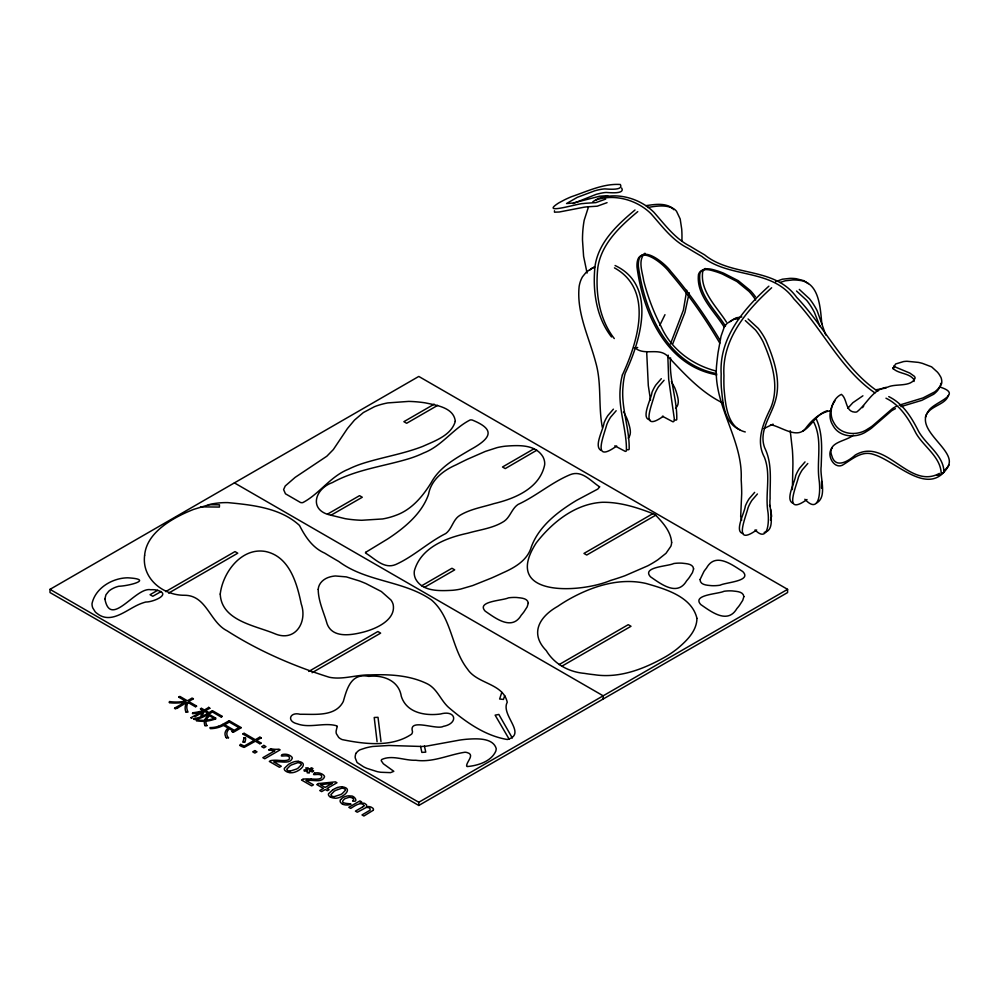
<?xml version="1.0" encoding="UTF-8"?>
<svg xmlns="http://www.w3.org/2000/svg" width="1000" height="1000" viewBox="0 0 1000 1000"><rect width="100%" height="100%" fill="white"/><g stroke="black" fill="none" stroke-linecap="round" stroke-linejoin="round"><path stroke-width="1.5" d="M670.6 357.887C668.65 378.738 677.325 399.025 676.762 419.562A3.1 1.787 60 0 1 675.537 420.125L674.45 419.75L668.675 379.225L667.9 358.025A87.475 50.512 60 0 1 668.15 355.125M686.737 290.3L683.388 310.138L670.438 343.95M210.113 728.475L210.125 728.413A5.012 2.9 0 0 0 209.925 727.6A16.625 9.6 0 0 0 218.35 726.338M949.025 465.062C929.812 499.462 897.225 461.55 873.713 454.487C861.6 450.062 851.787 459.663 842.237 465.288C833.388 469.212 825.8 453.688 832.387 447.887M914.025 381.475L914.05 380.438A4.85 3.575 24.6 0 0 913.263 378.713C908 372.775 898.213 373.837 892.925 368.312L894.562 366.362M689.212 292.725L684.95 312.425L672.788 343.7M674.4 419.65L674 421.163A3.1 1.787 60 0 1 672.775 421.725L662.412 416.238M364.062 805.6C361.175 800.625 353.4 806.875 350.688 808.4L348.8 807.312L359.925 800.888L361.613 801.862L360.05 802.763L364.513 803.312L366.613 804.85L366.425 806.6L368.713 806.562A5.3 3.062 0 0 1 371.262 807.188L372.688 808.075A4.112 2.375 0 0 1 373.225 810.263M169.3 702.475L169.325 702.362A3.738 2.163 0 0 0 169.4 701.538A27.225 15.713 0 0 0 185.688 701.062M892.925 368.312L895.662 363.963L903.55 361.575A29.137 21.5 24.6 0 1 906.988 361.275L918.4 362.388A67.375 49.737 24.6 0 1 922.375 363.35L931.625 366.863L937.475 372.175A35.575 26.25 24.6 0 1 939.163 374.375L940.825 377.15A11.338 8.375 24.6 0 1 941.3 378.425L941.413 378.837A18.762 13.85 24.6 0 1 941.787 382.238L941.762 382.65A8.775 6.475 24.6 0 1 941.462 383.95L938.8 388A46.55 34.362 24.6 0 1 934.737 391.875L922.962 397.938L899.188 405.188M821.513 488.275L821.6 481.312M622.425 374.913C637.5 342.4 654.275 289.962 614.45 267.863M501.812 692.35L499.625 699.013L503.462 699.438L504.725 695.6M664.975 314.688L659.688 325.462M893.25 369.012L894.025 365.913M588.387 207.188L584.212 220.15A133.162 76.875 60 0 0 582.487 239.988L583.6 256.325L587.087 273.087M925.413 417.262C928.238 405.7 945.738 405.325 948.325 395.4M770.475 520.125L771.612 516.188L770.675 509.212M834.95 400.863C830.1 407.65 827.938 417.163 832.525 424.663A33.537 24.762 24.6 0 0 834.7 428.175C842.087 437.75 857.537 437.975 866.975 431.188A75.025 55.375 24.6 0 0 871.488 428.175L891.513 410.85A42.7 31.513 24.6 0 1 895.413 408.7M192.438 713.425L192.463 713.4A2.862 1.65 0 0 0 192.738 712.7M356.325 752.913L356.125 753.188A11.338 6.55 0 0 0 355.637 754.087L355.213 756.175A35.575 20.538 0 0 0 355.225 757.913L357.062 762.525L363.6 766.825A67.375 38.9 0 0 0 366.812 768.337L377.3 771.663A29.137 16.825 0 0 0 380.938 772.275L390.55 772.638L393.837 771.325L383.35 763.775L381.25 760.738A4.85 2.8 0 0 1 381.775 759.5C392.287 754.575 404.738 760.775 415.825 760.263C432.85 762.712 448.575 754.712 464.938 752.237A5.812 3.35 0 0 1 467.337 752.638C475.15 754.837 466.388 761.675 466.6 766.062L467.15 766.562C477.575 765.688 491.05 761.65 495.75 751.263A33.537 19.363 0 0 0 496.225 748.6C492.95 737.375 475.887 738.587 466.475 739.262A75.025 43.312 0 0 0 459.738 740.075L426.912 746.062A42.7 24.65 0 0 1 421.425 746.475L388.925 745.475L372.713 746.462A46.55 26.875 0 0 0 365.775 747.9L360.1 749.762A8.775 5.062 0 0 0 358.825 750.5L358.5 750.738A18.762 10.838 0 0 0 356.325 752.913M340.588 799.638L342.362 798A11.612 6.7 0 0 1 346.737 796.087A6.025 3.475 0 0 1 350.625 795.987C354.613 795.113 358.988 803.112 352.75 800.85M862.5 407.663L863.725 405.962M373.062 810.387L363.875 816.012L362 814.938L370.175 810.113L369.913 808.263A3.887 2.25 0 0 0 367.038 807.463A3.137 1.812 0 0 0 366.05 807.588L357.3 812.212L355.412 811.125L362.638 806.963M847.8 408.263L852.85 402.713L862.913 395.8M554.462 210.763L554.5 212.175L559.263 212L584.312 207.162A38.725 8.488 -20.9 0 1 588.075 206.775L597.225 206.188L607.05 202.65M628.237 438.162C632.238 433.625 629.65 427.062 628.225 422A105.4 60.85 -60 0 0 626.75 418.113L624.575 413.688M675.575 408.275C680.35 403.913 677.675 396.775 676.15 391.525A105.4 60.85 -60 0 0 674.675 387.638L671.388 381.55M730.037 321.65L736.1 317.812L741.825 316.962M853.312 435.188C846.087 441.5 826.462 441.987 831.812 455.775C835.512 469.375 848.688 460.975 855.3 455.025C886.025 436.875 908.875 490.2 939.4 473.4M768.875 286.175C743.725 308.913 718.938 337.85 721.175 374.087A170.613 98.5 -60 0 0 721.325 387.512C722.85 402.388 723.863 422.863 739.675 429.712M771.637 287.762C746.488 310.512 721.712 339.45 723.95 375.688A170.613 98.5 -60 0 0 724.087 389.113C725.588 404.45 726.963 427.638 745.263 431.95M635 210C617.375 224.762 598.688 242 595.062 265.887C592.413 290.163 596.1 317.262 611.525 336.962M637.762 211.6C620.138 226.363 601.45 243.588 597.837 267.488C595.175 291.762 598.862 318.863 614.288 338.562M613.4 409.15L607.837 415.588A24.675 14.25 -60 0 0 604.05 422.887C603.2 429.938 593.525 446.613 601.087 450.438M616.163 410.737L610.6 417.175A24.675 14.25 -60 0 0 606.812 424.487C603.4 437.038 591.763 464.038 616.688 445.988M661.312 378.675L655.763 385.112A24.675 14.25 -60 0 0 651.963 392.413C651.413 398.75 640.413 418.562 649.862 419.812M664.075 380.275L658.525 386.712A24.675 14.25 -60 0 0 654.737 394.012C652.05 404.963 639.388 433.288 663.312 416.287M754.663 492.362L749.1 498.8A24.675 14.25 -60 0 0 745.312 506.1C744.762 512.438 733.763 532.25 743.213 533.5M757.425 493.963L751.875 500.387A24.675 14.25 -60 0 0 748.088 507.7C745.312 518.763 732.8 546.938 756.663 529.975M805.025 461.912L799.475 468.338A24.675 14.25 -60 0 0 795.675 475.65C794.825 482.7 785.15 499.375 792.725 503.2M807.788 463.5L802.237 469.938A24.675 14.25 -60 0 0 798.45 477.25C795.675 488.312 783.162 516.475 807.025 499.525M705.225 268.475L704.562 269.012A17.075 9.862 60 0 0 702.638 272.125C700.125 291.588 716.875 306.875 726.438 322.075M589.212 270.338L591.7 268.425A76.562 44.2 60 0 1 594.712 267.225M944.038 470.575C965.713 454.2 912.775 432.125 928.275 411.4C932.4 402.287 964.725 394.925 940.212 387.137M644.938 253.225C637.513 260.163 642.487 272.15 643.7 280.75C647.712 296.55 653.525 311.9 661.025 326.375C671.05 349.225 692.138 364.762 715.875 370.988M332.663 789.862L328.537 793.787A6.338 3.663 0 0 0 328.425 794.45A5.75 3.312 0 0 0 329.225 796.137L330.1 796.812M195.062 716.688L203.175 711.888A21.662 12.512 0 0 0 201.038 715.175M176.688 708.487L177.587 707.95M177.875 707.775L186.713 702.562A30.013 17.325 0 0 0 185.662 711.35L185.888 711.975M233.425 732.25L241.188 727.763M229.05 720.763L222.587 724.45M536.788 450.225L505.25 468.6L502.488 467L534.087 448.725M212.262 710.725L206.1 714.275A53.087 30.65 0 0 1 201.537 716.562M50 589.35L418.787 376.438L787.588 589.35L787.588 592.55L418.787 805.462L50 592.55L50 589.35L418.787 802.275L787.588 589.35M434.188 404.175L403.875 421.675L406.65 423.275L437.65 405.375M157.725 590.262L150.05 594.7L152.787 596.287L161.137 591.525M165.662 591.625L235 551.587L237.775 553.188L168.625 593.112M327.537 514.113L359.538 495.65L362.3 497.238L331.012 515.225C308.275 510.538 314.625 488.862 332.375 482.587C356.2 469.462 383.675 466.4 409.35 458.575A87.475 50.512 0 0 0 423.713 452.938C441.9 445.962 453.2 428.575 470.075 420A3.1 1.787 0 0 1 472.388 420.087C494.675 429.237 492.612 437.562 470.275 449.75C455.637 458.475 439.588 467.013 431.213 482.638C422.725 496.362 411.712 509.65 396.05 515.262A51.1 29.5 0 0 1 382.663 518.95L361.662 520.275A76.562 44.2 0 0 1 345.238 518.688L331.012 515.225M178.8 696.988L179.675 696.488M195.7 706.75L196.562 706.25M200.463 708.775L201.238 708.325M421.6 585.8L451.95 568.263L454.712 569.862L424.387 587.375M207.05 712.588L207.838 712.138M221.35 716.988L222.2 716.5M308.738 671.45L377.887 631.525L380.65 633.125L312.087 672.712M232.138 731.5L233.113 730.938L229.35 728.763A16.025 9.25 0 0 0 228.4 737.775M242.938 733.875L243.938 733.3M652.938 513.6L583.962 553.425L586.725 555.025L655.713 515.2M260.025 743.75L261.025 743.175M268.8 749.875L270.625 748.825M559.1 664.6L628.25 624.675L631.013 626.275L561.663 666.312M594.462 266.85L586.45 271.938L582.525 276.762A51.1 29.5 60 0 0 579.163 286.288C576.3 312.775 589.188 337.438 595.725 362.463C601.85 383.625 598.162 405.988 602.362 427.45M174.562 708.15L185.438 702.025A31.263 18.05 0 0 1 177 703.012A27.325 15.775 0 0 1 169.737 702.763L169.45 702.7M191.038 717.65L202.013 711.513A29.8 17.212 0 0 1 192.862 713.662L192.562 713.65M773.088 424.15L763.988 428.525M605.688 199.088L595.862 202.625L586.712 203.2A38.725 8.488 -20.9 0 0 582.95 203.6C580 202.925 540.788 215.1 557.1 204.013A17.712 3.887 -20.9 0 1 559.1 202.725L564.7 199.75A31.062 6.812 -20.9 0 1 571.337 196.75C587.075 191.45 603.45 183.35 620.337 184.5C623.9 190.65 608.638 189.137 604.963 188.9A21 4.6 -20.9 0 0 601.462 189.288L599.987 189.55A23.988 5.263 -20.9 0 0 594.738 190.812L577.312 197.338L566.538 203.525L573.138 203.025L599.637 196.225L607.125 195.688A14.3 3.137 -20.9 0 1 608.088 196.513M573.075 203.562L596.1 194.387A23.988 5.263 -20.9 0 1 601.35 193.125L602.825 192.85A21 4.6 -20.9 0 1 606.312 192.463C610 192.7 625.262 194.225 621.688 188.062M775.575 281.688L782.362 279.212L790.075 278.363A104.4 60.275 -60 0 1 796.287 278.725L803.825 280.675L808.35 283.712M827.362 410.75C816.275 413.862 811.825 426.05 802.75 431.213M209.775 708.425L209.275 708.587A12.012 6.938 0 0 0 208.25 709.1L205.538 710.65L207.85 711.95M261.175 738.15L260.438 738.363M779.987 282.5L785.125 280.812L792.837 279.95A104.4 60.275 -60 0 1 799.062 280.312C819.688 282.162 820.25 308.5 821.875 324.125M941.575 473.725L944 472.2C943.637 455.25 926.363 445.15 918.6 431.388C911.65 417.6 903.188 403.6 888.75 396.6M876.188 389.738L886.1 388.05M900.837 406.65L921.862 400.337L933.637 394.263A46.55 34.362 24.6 0 0 937.712 390.4L940.362 386.35A8.775 6.475 24.6 0 0 940.662 385.05L940.688 384.637A18.762 13.85 24.6 0 0 940.662 383.375M282.425 754.613C277.95 757.887 287.85 754.025 289.35 757.163C290.938 760.562 284.95 760.675 282.85 760.562A52.35 30.225 0 0 1 278.913 760.4A19.338 11.162 0 0 0 270.75 760.575M314.637 773.2C310.163 776.475 320.062 772.625 321.562 775.763C323.162 779.15 317.15 779.275 315.062 779.15A52.35 30.225 0 0 1 311.125 779M637.7 347.5L634.35 348.088M831.363 410.575C820.6 412.05 812.05 419.762 805.788 428.162C797.275 439.775 780.987 426.362 770.5 424.7M647.6 207.475C656.125 206.163 665.625 204.35 673.575 208.65A36.15 20.875 -60 0 1 676.525 211.275L680.188 218.988L681.712 229.137A122.062 70.475 -60 0 1 681.9 241.025M645.913 205.675C654.087 204.488 663.213 202.887 670.812 207.05A36.15 20.875 -60 0 1 673.763 209.688M215.475 719.137L215.8 718.075M215.5 719.137L215.538 719.137A2.45 1.412 0 0 0 214.525 719.362M341.75 788.213L335.6 790.413A40.975 23.663 0 0 0 334.237 791.213L330.9 794.675A3.5 2.013 0 0 0 334.1 796.675L340.8 794.488A42.1 24.312 0 0 0 342.163 793.688L345.5 790.212A3.525 2.037 0 0 0 341.75 788.188M194.075 719.438L194.375 719.425A19.387 11.188 0 0 0 202.237 717.4L205.463 715.888A59.025 34.075 0 0 0 207.7 714.712L208.588 715.238M205.15 725.825L205.6 725.775A3.088 1.787 0 0 1 206.938 725.625M816.45 503.038C827.812 497.088 819.562 476.812 821.188 466.25C821.625 449.913 823.2 433.3 815.812 418.013M244 737.65L245.362 737.75M739.05 318.562L733.337 319.413L727.275 323.25A42.425 24.488 60 0 0 724.112 327.475L721.062 336.1L718.062 352.587A368.438 212.725 60 0 0 716.762 363.638C711.963 404.225 743.175 438.638 741.175 479.538A224.475 129.6 60 0 1 741.7 493.512L740.688 516.438L741.663 520.237M186.15 712.212L186.588 712.175A3.812 2.2 0 0 1 188.025 712.062A29.238 16.875 0 0 1 187.7 703.062L188 702.463L195.362 706.75M208.35 504.688L219.475 504.812L219.4 507.075L200.55 506.85M936.787 475.288L940.325 474.85L941.225 473.8C940.875 456.85 923.6 446.75 915.837 432.987C908.888 419.188 900.425 405.2 885.975 398.2M289.962 771.162L296.663 769A42.1 24.312 0 0 0 298.025 768.2L301.363 764.725A3.525 2.037 0 0 0 297.613 762.712L291.462 764.925A40.975 23.663 0 0 0 290.1 765.725L286.762 769.2A3.5 2.013 0 0 0 289.95 771.188M244.5 742.337L243.287 742.212M226.5 737.95L226.537 737.95A1.7 0.975 0 0 0 227.013 737.875A3.95 2.288 0 0 1 228.575 737.725M289.925 772.575C296.438 774.25 311.05 763.3 298.225 761.35M342.362 786.838C355.125 788.65 340.588 799.788 334.062 798.062A6.375 3.675 0 0 1 330.15 796.787M196.475 720.812L196.713 720.85A28.487 16.45 0 0 0 204.4 721.312A24.938 14.4 0 0 0 204.938 725.55M764.163 532.4C776.8 530.3 768.45 507.688 770.113 498.825C769.775 481.525 772.65 463.812 764.587 447.587C758.562 430.975 771.025 416.213 775.325 400.962C781.4 380.588 774.013 359.263 766 340.525A38.737 22.363 60 0 0 763.288 335.6A40.388 23.325 60 0 0 758.263 328.387L748.062 318.975M716.838 374.825C666.375 366.012 642.975 312.7 636.987 267.025C635.9 241.575 663.1 263.263 669.45 272.225C688.375 294.237 705.15 318.163 719.825 343.188M627.413 449.613L627.938 449.738A3.1 1.787 60 0 0 629.163 449.188C629.675 428.162 620.788 407.388 623.062 386.05A87.475 50.512 60 0 1 625.188 373.325C640.588 340.7 657.5 285.438 615.075 265.525M215.463 717.95L215.487 717.962A1.538 0.887 0 0 1 215.062 717.775L208.75 714.137L212.463 711.988L221.038 716.988M716.587 373.612C666.95 364.137 644.45 311.262 638.362 266.225C637.288 240.775 664.475 262.462 670.825 271.438C689.15 292.613 705.238 315.738 719.7 339.7M614.812 445.85L625.175 451.337A3.1 1.787 60 0 0 626.4 450.788C626.9 429.762 618.013 408.988 620.288 387.65A87.475 50.512 60 0 1 622.425 374.925M877.738 391.312C843.162 367.625 825.25 327.163 796.688 297.362C774.425 266.388 732.2 277.262 704.587 254.825A518.275 299.225 60 0 1 690.425 246.412C674.987 238.725 664.925 224.675 653.787 212.15C639.738 198.225 617.038 191.838 598.2 198.588A46.388 26.788 60 0 0 595.462 200.362M874.963 392.912C840.387 369.225 822.475 328.762 793.913 298.962C771.663 267.987 729.425 278.863 701.825 256.413A518.275 299.225 60 0 1 687.65 248.012C672.225 240.312 662.15 226.262 651.025 213.738C636.975 199.812 614.275 193.438 595.425 200.175A46.388 26.788 60 0 0 592.7 201.95M200.463 708.962L203.2 710.487A30.113 17.387 0 0 1 192.738 712.763M222.213 716.312L212.537 710.725M196.588 706.05L188.663 701.525L191.713 699.762A10.325 5.962 0 0 1 192.887 699.175M261.025 742.987L256.613 740.487L259.05 739.075A14.638 8.45 0 0 1 260.425 738.35M178.8 697.188L185.75 701.162M242.938 734.062L254.088 740.45L244.25 746.075L240.512 744.262A6.112 3.525 0 0 1 239.938 745.062M722.725 402.938C700.475 392.05 684.013 373.387 667.25 355.775C658.175 347.225 644.212 356.2 634.85 347.675M234.4 482.887L603.188 695.812L603.188 699.013M214.025 718.375L209.613 715.825A21.962 12.675 0 0 0 206.213 720.188M232.125 731.688L233.113 732.25M174.562 708.35L175.6 708.95M191.012 717.837L191.95 718.388M244.25 733.3L255.312 739.737L258.263 738.025A20.962 12.1 0 0 0 259.85 736.975L260.575 737.45A13.913 8.037 0 0 1 261.15 737.862L261.238 737.938M259.713 743.75L255.375 741.2L244.375 747.3A1.5 0.862 0 0 1 243.762 747.312L241.35 746.325A44.612 25.75 0 0 1 240.037 745.6L239.85 745.475M180.025 696.488L187.413 700.8L190.662 698.913A18.713 10.8 0 0 0 191.988 698.05L193.038 698.525A14.625 8.45 0 0 1 193.375 698.775L193.438 698.838M201.575 708.325L204.4 710L207.037 708.475A18 10.388 0 0 0 208.688 707.387M206.75 712.588L204.55 711.275A20.4 11.775 0 0 0 202.6 715.212A6.562 3.787 0 0 0 201.388 715.413M208.675 707.375L209.862 708.188M799.287 289.4L809.488 298.812A40.388 23.325 60 0 1 814.513 306.025A38.737 22.363 60 0 1 817.225 310.938L825.75 334.988M796.525 291L806.725 300.413A40.388 23.325 60 0 1 811.75 307.613A38.737 22.363 60 0 1 814.463 312.538L819.975 326.45M745.3 320.575L755.487 329.988A40.388 23.325 60 0 1 760.525 337.188A38.737 22.363 60 0 1 763.238 342.113C772.125 362.512 779.775 386.475 770.662 408.15C763.2 423.363 755.537 440.825 764.438 457.325C771.3 474.975 764.862 494.038 768 512.337C769.112 520.95 768.487 543.55 755.037 529.95M804.85 499.25C820.238 515.6 820.512 489.9 819.087 479.85C816.45 460.6 822.825 440.5 813.85 422.262M894.35 366.613L909.8 373.062L914.362 376.312A4.85 3.575 24.6 0 1 915.138 378.038C911.162 387.55 895.65 383.212 887.688 387.15C872.7 388.688 867.175 403.888 856.862 411.887A5.812 4.288 24.6 0 1 854.587 412.1C845.113 411.425 847.438 398.762 841.4 394.375C832 398.65 828.175 413.25 833.625 422.262A33.537 24.762 24.6 0 0 835.8 425.775C843.188 435.35 858.625 435.575 868.075 428.787A75.025 55.375 24.6 0 0 872.588 425.775L892.613 408.45A42.7 31.513 24.6 0 1 896.513 406.3M725.462 326.125C715.5 310.075 697.438 294.237 699.862 273.712A17.075 9.862 60 0 1 701.8 270.6C706.575 266.962 713.037 269.688 718.138 271.137A147.262 85.025 60 0 1 723.675 273.212L738.263 280.688L750.387 290.613A34.413 19.875 60 0 1 755.55 296.962M724.087 326.925C714.112 310.863 696.062 295.038 698.487 274.513A17.075 9.862 60 0 1 700.413 271.4C705.2 267.762 711.65 270.475 716.75 271.938A147.262 85.025 60 0 1 722.3 274.012L736.875 281.488L749 291.413A34.413 19.875 60 0 1 754.163 297.762L755.7 300.062M623.475 412.025L624.012 412.8M509.237 739.312L495.125 715.15L498.837 714.438L512.312 738M226.262 737.7L226.275 737.725A18.1 10.45 0 0 1 225.113 732.7A19.925 11.5 0 0 1 228.1 728.037L223.475 725.375A30.25 17.463 0 0 1 219.488 727.113A18.962 10.95 0 0 1 210.65 728.662M769.5 505.213L769.925 506.55M792.375 489.6L792.925 463.938A224.475 129.6 60 0 0 792.4 449.963L790.225 430.737M650.537 400.2L648.3 385.575L646.712 352.413M424.438 746.087L425.75 752.138L421.863 752.412L420.538 746.312M380.988 741.525L378.013 717.325L374.212 717.487L377.088 741.712M671.637 542.425C670.837 531.487 662.875 522.575 655.512 515.05A8.975 5.188 0 0 0 654.875 514.612L654.3 514.288A12.075 6.975 0 0 0 653.6 513.913C637.25 507.525 620.062 501.987 602.325 502.287C575.312 503.738 552.275 522.238 536.287 542.85C500.8 597.7 580.288 593.263 610.462 580.487A200.55 115.787 0 0 0 625.013 575.712L647.763 565.825A122.062 70.475 0 0 0 657.962 559.712L665.987 553.325L670.837 546.3A36.15 20.875 0 0 0 671.637 542.425M418.787 802.275L418.787 805.462M206.988 725.625A19.925 11.5 0 0 1 205.938 721.15M214.45 719.287A26.862 15.512 0 0 1 206.025 721.225M201.475 716.513A17 9.812 0 0 1 193.713 718.512A3.85 2.225 0 0 1 193.85 719.137M204.55 720.3A23.525 13.587 0 0 1 208.663 715.263M204.662 720.35A23.3 13.45 0 0 1 196.337 719.688M196.325 719.725A2.975 1.713 0 0 1 196.312 720.475M213.988 718.337A21.65 12.5 0 0 1 206.3 720.238M241.188 727.575A458.7 264.825 0 0 1 229.363 720.75M222.575 724.45A28.938 16.712 0 0 1 218.35 726.325M245.625 737.913A30.987 17.887 0 0 1 244.862 742.175M243.875 737.775A31.812 18.375 0 0 1 242.862 741.963M268.837 749.837A16.55 9.562 0 0 0 274.85 750.738L262.838 757.688L264.725 758.775L280.138 749.862L278.925 749.163A13.413 7.738 0 0 1 270.738 748.7M270.837 760.788A4.75 2.75 0 0 0 269.312 761.425L279.462 767.275L281.275 766.237L273.738 761.888A8.738 5.05 0 0 1 275.837 761.762A18.113 10.462 0 0 1 276.6 761.775C281.475 761.35 290.262 764.237 292.325 758.15A6.15 3.55 0 0 0 291.413 756.587L290.338 755.763A11.175 6.45 0 0 0 289.513 755.3L288.962 755.037A6.338 3.65 0 0 0 282.362 754.525M289.9 772.625A6.375 3.675 0 0 1 286.012 771.3L285.087 770.65A5.75 3.312 0 0 1 284.288 768.962A6.338 3.663 0 0 1 284.387 768.3L288.525 764.388A22.662 13.088 0 0 1 293.4 762.013A8.275 4.775 0 0 1 298.225 761.3M309.475 770.8A20.638 11.912 0 0 1 309.363 772.288L309.275 772.987L307.137 772.775A24.725 14.275 0 0 1 307.4 771.95L307.4 770.738A23.062 13.312 0 0 1 304.337 771.175L303.988 769.925L306.038 769.825A19.425 11.213 0 0 1 307.575 769.788L305.725 767.962L308.075 767.85A20.65 11.925 0 0 1 309.125 769.362L310.963 768.088A17.212 9.938 0 0 1 311.5 767.75L313.012 768.625A24.85 14.35 0 0 1 312.113 769.087L310.175 769.987A25.962 14.988 0 0 1 313.65 770.837L312.65 771.963A18.512 10.688 0 0 1 309.45 770.8M303.05 779.388A4.75 2.75 0 0 0 301.512 780.013L311.663 785.875L313.475 784.825L305.95 780.475A8.738 5.05 0 0 1 308.05 780.35A18.113 10.462 0 0 1 308.812 780.362C313.675 779.95 322.463 782.825 324.538 776.75A6.15 3.55 0 0 0 323.625 775.188L322.55 774.362A11.175 6.45 0 0 0 321.725 773.9L321.163 773.637A6.338 3.65 0 0 0 314.575 773.125M302.962 779.175A19.338 11.162 0 0 1 311.075 779.137M332.75 789.912A22.662 13.088 0 0 1 337.537 787.487M337.612 787.562A8.275 4.775 0 0 1 342.362 786.787M352.575 798.15A4.35 2.512 0 0 0 349.125 797.312L345.288 798.538A15.2 8.775 0 0 0 344.475 799.013C338.225 804.237 349.338 803.075 351.025 804.175A6.8 3.925 0 0 1 342.388 804.087M352.788 798.062A3.975 2.288 0 0 1 352.725 800.837M340.575 799.587A6.55 3.775 0 0 0 341.312 803.175L341.775 803.525A9.15 5.288 0 0 0 342.537 803.988M364.15 805.625A4.913 2.837 0 0 1 362.587 806.912M144.625 555.275C141.6 578.362 162.738 595.363 184.4 595.275C206.6 595.15 209.675 622.087 227.05 630.775C258.637 650.987 293.587 666.025 329.312 677.262C342.9 680.025 356.488 674.575 370.175 674.925C389.575 674.188 410.012 675.188 427.688 684.013C437.875 689.412 441.075 701.55 449.888 708.5C466.475 722.5 485.5 735.9 507.312 739.5C527.55 734.038 500.35 715.037 507.238 702.25C503.05 683.125 477.362 684.137 467.587 669.212C451.175 648.425 452.175 617.8 431.488 599.963C403.525 580.487 366.425 582.137 338.725 561.45A518.275 299.225 0 0 1 324.75 553.15C312.425 547.75 305.35 536.812 299.488 525.438C280.587 507.912 252.475 504.975 227.838 502.612A46.388 26.788 0 0 0 211.2 504.087L193.713 509.363A133.162 76.875 0 0 0 173.938 518.775C160.3 526.725 146.1 538.425 144.625 555.275M104.887 598.913C110.525 629.125 135.738 586.512 150.75 589.75A14.3 8.263 0 0 1 155.838 589.913C173.525 593.875 152.525 602.337 145.838 602A38.725 22.363 0 0 0 140.863 603.638C127.238 608.75 111.475 625.15 96.975 613.375A17.712 10.225 0 0 1 95.2 611.825L92.75 607.888A31.062 17.938 0 0 1 92.037 603.55C95.4 587.962 112.475 577.925 127.788 577.812C154.462 579.338 128.95 585.95 118.85 586.25A21 12.125 0 0 0 114.3 587.775L112.812 588.488A23.988 13.85 0 0 0 108.775 591.213L105.962 594.75L104.887 598.913M337.175 726.5L336.2 730.7A20.113 11.612 0 0 0 336.35 733.662L338.663 737.387A13.762 7.95 0 0 0 342.15 739.587C364.4 744.15 391.825 747.562 411.575 734.175A11.538 6.662 0 0 0 412.488 731.587C408.188 717.562 436.688 730.337 443.387 726.35C458.6 723.55 456.3 709.638 440.538 713.988C425.45 716.05 406.538 712.987 401.287 696.287C398.862 680.475 382.987 674.75 368.775 676.375C351.262 672.725 347.013 688.288 343.3 701.488C335.425 717.062 314.75 714.05 300.138 714.287C289.988 711.538 286.25 721.225 297.25 723.825C310.05 728.55 324.3 722.038 336.925 725.888L337.175 726.5M220.238 594.087C221.462 620.625 254.737 625.438 274.525 633.6C295.138 642.613 307.738 622.15 301.225 603.9C296.95 583.175 289.475 556.562 265.637 551.512C241.488 547.075 222.725 572.5 220.238 594.087M696.95 618.4C696.762 631.3 686.363 641.075 677.175 648.825A126.587 73.088 0 0 1 665.9 656.562C644.325 668.863 619.462 678.65 594.188 674.688A104.4 60.275 0 0 1 584.412 673.375C568.925 672.025 554.362 664.175 546.287 650.625C529.388 633.438 539.462 616.625 557.737 606.35A170.613 98.5 0 0 1 568.95 599.325C592.075 586.312 619.462 577.362 646.075 583.475C665.2 589.012 691.762 596.388 696.95 618.4M700.062 579.538C700.013 585.3 707.788 585.262 711.938 585.688A24.675 14.25 0 0 0 720.138 585.188C725.487 582.312 752.487 581.237 742.75 571.55C732.138 564.837 715.413 551.812 706.475 568.1A105.4 60.85 0 0 0 704 571.35L700.062 579.538M318.212 589.338C318.3 601.3 323.875 612.413 327.075 623.763C332.562 638.725 351.887 635.075 363.875 631.975A60.912 35.163 0 0 0 372.062 629.288C382.113 625.425 395.538 617.275 393.2 604.663A34.413 19.875 0 0 0 390.95 600L381.362 591.538L365.962 583.587A147.262 85.025 0 0 0 359.45 580.95L346.325 576.888L335.4 575.975A17.075 9.862 0 0 0 329.812 576.975C324.062 578.488 318.6 583.075 318.212 589.338M528.288 603.188L527.137 606.912L523.9 611.938A105.4 60.85 0 0 1 521.275 615.163C511.962 631.138 495.6 618.288 485.175 611.138C476 601.2 502.85 600.675 508.413 597.863A24.675 14.25 0 0 1 516.638 597.487C520.638 598.025 527.725 597.925 528.288 603.188M693.6 568.862L692.463 572.587L689.225 577.612A105.4 60.85 0 0 1 686.6 580.837C677.288 596.8 660.925 583.962 650.5 576.812C641.3 566.862 668.25 566.388 673.737 563.525A24.675 14.25 0 0 1 681.963 563.162C685.962 563.7 693.037 563.587 693.6 568.862M743.875 596.613L742.738 600.337L739.5 605.363A105.4 60.85 0 0 1 736.875 608.587C727.562 624.55 711.2 611.712 700.775 604.562C691.587 594.625 718.438 594.1 724.013 591.275A24.675 14.25 0 0 1 732.237 590.913C736.237 591.45 743.325 591.337 743.875 596.613M365.613 552.362L365.538 553.05C374.588 558.288 383.925 569.525 395.7 564.538C413.675 556.475 428.162 542.35 445.788 533.525C452.212 528.75 452.925 519.362 460.05 515.262C470.387 509.062 482.562 507.15 493.938 503.625C514.875 498.638 539.775 488.325 544.65 464.875A38.737 22.363 0 0 0 544.212 459.975A40.388 23.325 0 0 0 542.825 456.613C535.15 444.087 518.125 445.213 505.363 446.175A42.425 24.488 0 0 0 497.088 447.625L485.35 451.413L467.25 459.325A368.438 212.712 0 0 0 456.188 464.8C443.363 470.412 431.15 479.725 428.537 494.312C423.188 509.85 411.037 521.862 398.212 531.575A224.475 129.6 0 0 1 387.537 539.038L365.613 552.362M599.612 486.838L597.837 489.038L576.65 500.325A224.475 129.6 0 0 0 565.45 507.525C551.15 517.413 537.6 530 531.413 546.663C527.638 560.237 514.825 567.587 502.788 572.875A368.438 212.712 0 0 1 491.35 578.088L472.7 585.562L460.712 589.062A42.425 24.488 0 0 1 452.337 590.312C439.762 590.925 422.612 591.862 415.65 579A40.388 23.325 0 0 1 414.5 575.612A38.737 22.363 0 0 1 414.4 570.712C420.988 547.375 446.325 537.775 467.825 533.188C480.05 529.65 493.4 528.263 504.25 521.175C510.337 516.875 511.8 508.612 518.05 504.45C536.325 496.025 551.7 482.312 570.288 474.637C582.075 469.888 590.95 481.275 599.612 486.838M455.288 421.362C451.2 435.5 434.862 440.9 422.738 446.4C403.25 453.975 382.45 457.163 362.587 463.5A87.475 50.512 0 0 0 348.375 469.25C330.387 476.375 319.488 493.875 302.85 502.587A3.1 1.787 0 0 1 300.525 502.512L285.462 493.787L283.612 489.6L285.225 486L295.138 477.375L326.838 456.213L333.325 449.575L347.45 428.525L354.5 420.087L363.387 412.537L374.45 406.7A51.1 29.5 0 0 1 387.75 402.912L408.713 401.4A76.562 44.2 0 0 1 425.188 402.85C436.087 405.15 453.975 407.512 455.288 421.362M229.325 722.087L224.65 724.737L234.25 730.275L238.888 727.6L229.325 722.087M254.85 750.6L252.7 751.838L254.85 753.075L257 751.838L254.85 750.6M263.825 745.413L261.688 746.65L263.825 747.887L265.975 746.65L263.825 745.413M318.475 783.562L316.75 784.562L323.413 788.413L319.738 790.537L321.613 791.625L325.3 789.5L327.362 790.7L329.1 789.7L327.025 788.5L336.975 782.75L335.438 781.862L318.475 783.562M332.062 783.413L325.138 787.412L320.325 784.638L332.062 783.413"/></g></svg>
